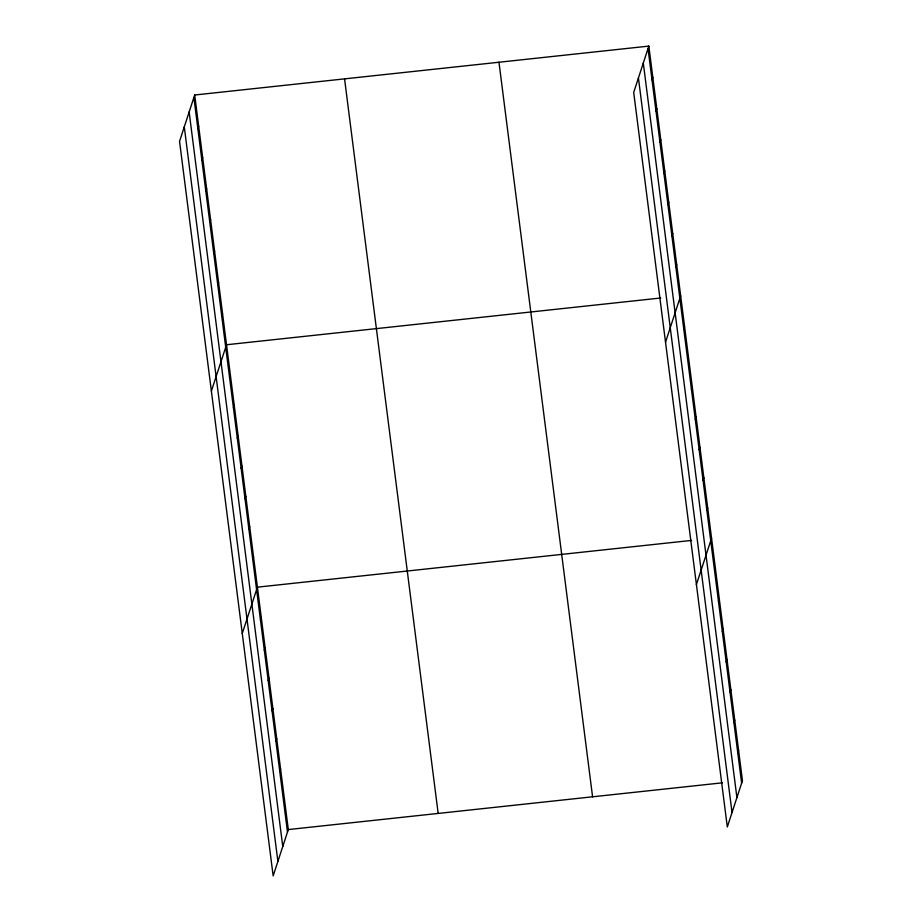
<?xml version="1.0" encoding="UTF-8"?>
<svg xmlns="http://www.w3.org/2000/svg" width="922" height="922" viewBox="0 0 922 922"><rect width="100%" height="100%" fill="white"/><g stroke="black" fill="none" stroke-linecap="round" stroke-linejoin="round"><path stroke-width="1.38" d="M194.692 95.012L179.548 141.343L273.166 875.9L288.298 829.57L194.692 95.012L648.834 46.1L742.452 780.657L727.308 826.988L633.702 92.431L648.834 46.1M197.861 128.711L198.668 126.233M201.837 159.932L202.656 157.443M205.813 191.154L206.632 188.664M209.801 222.363L210.608 219.885M213.777 253.585L214.584 251.107M217.753 284.806L218.56 282.328M221.729 316.027L222.548 313.538M211.38 391.089L226.524 344.759L660.682 298.002M229.566 377.547L230.385 375.058M233.427 407.847L234.246 405.369M237.288 438.146L238.107 435.668M241.149 468.445L241.967 465.967M245.022 498.744L245.828 496.267M248.882 529.044L249.689 526.566M252.743 559.354L253.55 556.865M242.267 633.495L257.411 587.164L691.569 540.407M260.465 619.953L261.272 617.463M264.326 650.252L265.133 647.774M268.187 680.551L268.994 678.073M272.048 710.85L272.854 708.373M275.909 741.15L276.715 738.672M279.769 771.449L280.576 768.971M283.63 801.76L284.437 799.27M652.004 79.799L652.822 77.321M655.98 111.02L656.798 108.542M659.968 142.242L660.774 139.752M663.944 173.463L664.75 170.973M667.92 204.672L668.727 202.195M671.896 235.894L672.714 233.416M675.872 267.115L676.69 264.637M665.523 342.177L680.667 295.847M683.721 328.635L684.527 326.158M687.582 358.935L688.388 356.457M691.442 389.234L692.249 386.756M695.303 419.533L696.11 417.055M699.164 449.832L699.971 447.354M703.025 480.143L703.832 477.654M706.886 510.442L707.693 507.953M696.41 584.583L711.553 538.252M714.608 571.041L715.414 568.563M718.469 601.34L719.275 598.862M722.329 631.639L723.136 629.161M726.19 661.938L726.997 659.461M730.051 692.238L730.869 689.76M733.912 722.548L734.73 720.059M737.773 752.848L738.591 750.358M288.298 829.57L722.468 782.813M648.028 48.578L741.634 783.147M643.302 63.053L736.909 797.611M638.427 77.955L732.033 812.524M498.975 62.235L592.581 796.804M344.563 78.866L438.169 813.434M193.885 97.49L287.491 832.059M189.148 111.965L282.766 846.523M184.285 126.867L277.891 861.436"/></g></svg>
